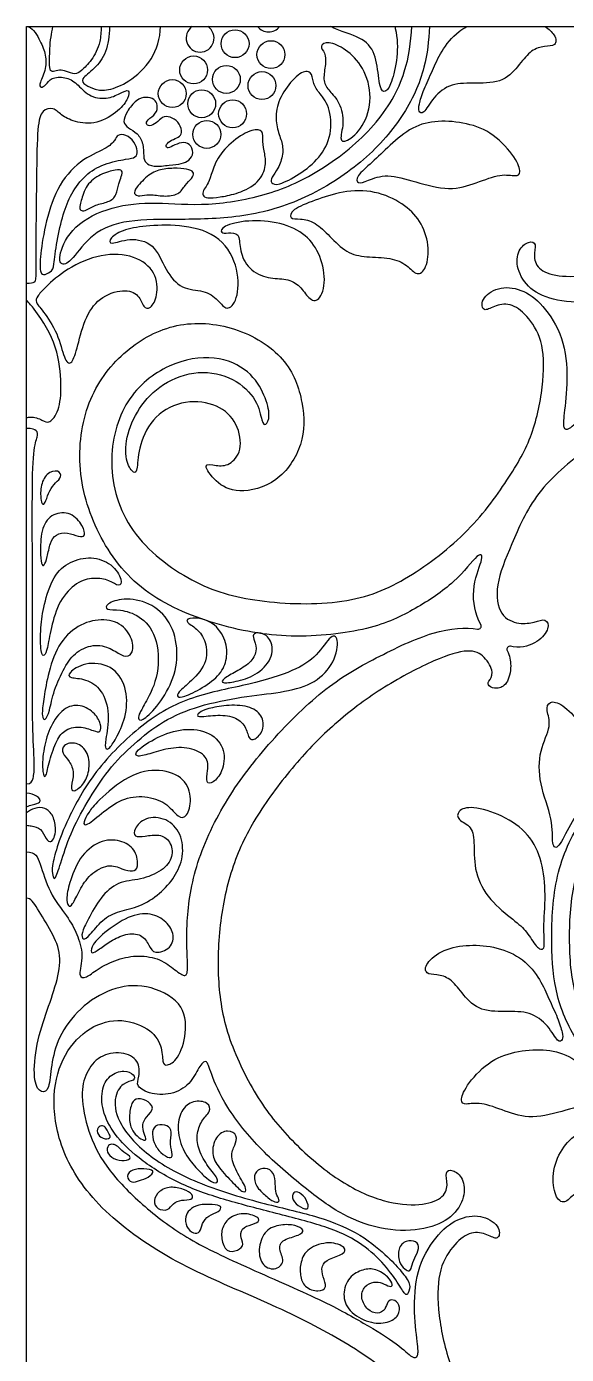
# Model space of a CAD drawing. Header units: millimetres. Extents: x 0 to 462, y -16 to 227.
# Drawn here: x 0 to 33, y 145.7 to 226.8 of the extents above; entities that cross this region are included whole.
import ezdxf

# ---------------------------------------------------------------- set-up
doc = ezdxf.new("R2010")
doc.units = ezdxf.units.MM
doc.header["$MEASUREMENT"] = 0
doc.layers.add('Layer 03', color=5, linetype='Continuous')

msp = doc.modelspace()

# ---------------------------------------------------------------- linework, layer by layer
at = {"layer": 'Layer 03'}
for p, q in [((0, 0), (0, 226.757)), ((0, 226.757), (226.757, 226.757))]:
    msp.add_line(p, q, dxfattribs=at)
for centre in [(12.732, 225.712), (14.922, 225.041), (10.203, 224.108), (12.201, 223.528), (14.375, 223.151), (8.897, 222.664), (10.696, 222.04), (12.581, 221.428), (11.008, 220.169)]:
    msp.add_circle(centre, 0.852, dxfattribs=at)
for centre, radius, start, end in [((10.595, 226.048), 0.852, 123.63971, 56.36029), ((14.78, 227.283), 0.852, 218.10612, 321.89388), ((27.578, 190.147), 0.187, 259.0032, 29.57259), ((29.516, 188.732), 0.187, 77.15658, 206.28276)]:
    msp.add_arc(centre, radius, start, end, dxfattribs=at)
for points in [[(0, 226.757), (0.33, 226.753), (0.817, 225.94), (1.159, 225.153), (1.227, 224.183), (0.752, 223.252), (0.847, 222.986), (1.189, 223.157), (1.455, 223.651), (2.368, 223.708), (3.071, 223.328), (3.755, 222.472), (4.919, 222.286), (5.736, 222.686), (6.326, 222.99), (6.231, 222.4), (5.717, 221.621), (4.281, 220.746), (2.893, 220.917), (2.076, 221.355), (1.658, 221.849), (0.935, 221.678), (0.65, 220.803), (0.613, 217.756), (0.552, 213.091), (0.575, 211.271), (0.503, 211.109), (0.251, 211.073), (0, 211.073)], [(19.199, 219.966), (19.195, 220.194), (19.455, 221.008), (19.048, 222.3), (18.393, 222.884), (18.074, 223.485), (18.287, 224.494), (18.251, 225.167), (17.848, 225.578), (18.398, 225.897), (19.461, 225.419), (20.614, 224.337), (21.163, 222.405), (20.596, 220.561), (19.479, 219.639), (19.203, 219.737), (19.199, 219.966)], [(15.349, 218.111), (15.476, 218.351), (15.707, 218.983), (15.598, 219.767), (15.252, 220.569), (15.179, 221.7), (15.726, 222.94), (16.747, 224.052), (17.421, 224.052), (17.476, 223.341), (17.786, 222.776), (18.533, 221.973), (18.679, 220.132), (17.932, 218.71), (16.655, 217.707), (15.324, 217.014), (14.887, 217.196), (14.942, 217.543), (15.221, 217.871), (15.349, 218.111)], [(7.155, 218.862), (7.141, 219.056), (7.16, 219.597), (6.785, 220.259), (6.176, 220.581), (5.853, 220.904), (6.094, 221.536), (6.71, 222.332), (7.296, 222.483), (7.837, 222.332), (8.018, 221.972), (7.954, 221.431), (7.338, 221.055), (7.292, 220.755), (7.593, 220.634), (8.029, 220.965), (8.374, 221.311), (8.915, 221.22), (9.376, 220.842), (9.52, 220.236), (9.306, 219.997), (8.843, 219.833), (8.479, 219.552), (8.552, 219.289), (8.894, 219.45), (9.479, 219.728), (9.976, 219.625), (10.256, 219.043), (9.911, 218.557), (9.502, 218.372), (8.768, 218.3), (7.689, 218.17), (7.243, 218.43), (7.168, 218.667), (7.155, 218.862)], [(21.101, 218.47), (21.445, 218.782), (22.141, 219.478), (23.558, 220.696), (25.099, 221.044), (26.888, 220.895), (28.522, 220.278), (29.946, 218.68), (30.221, 217.781), (29.921, 217.581), (28.997, 217.806), (27.473, 217.206), (25.875, 216.682), (23.677, 217.281), (21.995, 217.807), (20.771, 217.333), (20.205, 217.106), (20.08, 217.606), (20.758, 218.158), (21.101, 218.47)], [(0.853, 212.703), (0.898, 213.188), (1.096, 214.558), (1.777, 216.92), (3.249, 218.652), (4.943, 219.295), (5.436, 219.852), (5.521, 220.152), (6.079, 220.195), (6.593, 219.724), (6.808, 219.123), (6.679, 218.737), (6.207, 218.694), (4.685, 218.394), (3.571, 217.73), (2.692, 216.551), (2.238, 215.343), (1.826, 213.648), (1.652, 212.018), (1.587, 211.866), (1.087, 211.561), (0.826, 211.648), (0.808, 212.218), (0.853, 212.703)], [(11.023, 217.104), (11.106, 217.254), (11.266, 217.629), (11.572, 218.706), (12.6, 219.83), (13.853, 220.554), (14.48, 220.425), (14.4, 219.75), (14.544, 218.979), (14.673, 218.224), (14.11, 217.067), (12.713, 216.504), (11.797, 216.344), (10.977, 216.247), (10.736, 216.44), (10.768, 216.729), (10.94, 216.954), (11.023, 217.104)], [(3.341, 216.133), (3.409, 216.37), (3.608, 217.109), (4.505, 217.777), (5.508, 218.023), (5.877, 218.023), (5.807, 217.601), (5.613, 217.214), (5.525, 216.44), (5.033, 216.018), (4.171, 215.895), (3.626, 215.491), (3.344, 215.491), (3.204, 215.684), (3.274, 215.895), (3.341, 216.133)], [(6.759, 216.965), (6.918, 217.174), (7.471, 217.777), (8.255, 218.079), (9.236, 218.124), (10.006, 218.034), (10.247, 217.837), (10.127, 217.49), (9.659, 217.098), (9.342, 216.479), (8.361, 216.359), (7.486, 216.555), (6.882, 216.359), (6.52, 216.525), (6.601, 216.756), (6.759, 216.965)], [(17.626, 216.147), (18.146, 216.337), (19.273, 216.733), (21.306, 216.778), (23.02, 215.956), (24.07, 214.951), (24.641, 213.398), (24.436, 211.936), (23.842, 211.479), (23.271, 212.21), (22.266, 212.667), (20.712, 212.667), (19.547, 212.895), (18.497, 213.969), (17.629, 214.837), (16.689, 215.052), (16.019, 214.977), (16.153, 215.594), (17.106, 215.957), (17.626, 216.147)], [(15.472, 214.722), (16.079, 214.571), (17.129, 214.068), (17.986, 212.801), (18.328, 211.019), (17.78, 209.82), (17.153, 210.203), (16.653, 211.036), (15.747, 211.406), (14.636, 211.332), (13.378, 212.053), (12.989, 213.238), (13.026, 214.163), (12.268, 214.163), (11.842, 214.108), (11.879, 214.57), (13.489, 214.977), (14.865, 214.874), (15.472, 214.722)], [(7.533, 214.584), (8.139, 214.631), (9.601, 214.686), (11.959, 213.992), (13.014, 211.911), (12.903, 209.997), (12.209, 209.331), (11.737, 210.08), (10.849, 210.69), (9.462, 210.663), (8.463, 211.856), (7.825, 213.576), (6.243, 213.881), (5.05, 213.382), (5.022, 213.826), (5.966, 214.409), (6.928, 214.538), (7.533, 214.584)], [(1.218, 210.892), (1.511, 211.178), (2.4, 211.976), (4.57, 212.948), (6.649, 212.812), (7.966, 211.773), (8.034, 210.259), (7.56, 209.49), (7.13, 209.558), (6.904, 210.394), (5.955, 210.779), (4.396, 210.236), (3.514, 208.903), (3.062, 206.959), (2.724, 206.033), (2.292, 206.372), (1.953, 208.021), (0.936, 209.49), (0.507, 209.942), (0.641, 210.259), (0.925, 210.605), (1.218, 210.892)], [(0, 180.514), (0.286, 180.514), (0.424, 180.822), (0.501, 181.567), (0.352, 184.009), (0.355, 187.371), (0.367, 192.297), (0.337, 198.008), (0.393, 201.051), (0.704, 201.736), (0.662, 202.109), (0.351, 202.213), (0, 202.213)], [(0.893, 197.835), (0.86, 198.023), (0.821, 198.641), (1.196, 199.529), (1.985, 199.706), (2.182, 199.253), (1.768, 198.917), (1.393, 198.444), (1.176, 197.733), (1.018, 197.516), (0.926, 197.648), (0.893, 197.835)], [(38.648, 161.401), (37.546, 162.103), (35.24, 163.959), (33.356, 167.255), (33.059, 170.833), (33.254, 174.443), (34.568, 177.975), (37.577, 180.526), (41.393, 182.387), (46.239, 183.412), (51.562, 185.651), (54.493, 188.971), (55.34, 192.833), (53.934, 196.261), (50.979, 198.442), (48.46, 198.68), (46.52, 197.556), (46.009, 195.446), (46.962, 193.777), (47.507, 194.016), (47.949, 195.684), (49.447, 196.978), (51.967, 196.399), (53.771, 194.833), (54.257, 192.143), (53.482, 189.538), (51.656, 187.232), (49.083, 185.548), (45.872, 184.217), (40.997, 183.219), (36.074, 180.757), (33.658, 178.323), (32.143, 174.727), (32.021, 170.602), (32.227, 167.608), (33.595, 164.521), (36.132, 161.703), (39.655, 159.448), (43.391, 158.358), (47.338, 158.274), (50.625, 158.309), (52.732, 157.501), (53.943, 155.712), (54.578, 155.423), (54.78, 156.029), (53.943, 157.934), (51.491, 159.145), (48.836, 159.376), (45.686, 159.064), (41.854, 159.751), (39.75, 160.7), (38.648, 161.401)], [(0.852, 194.796), (0.852, 195.186), (0.891, 196.213), (1.592, 197.071), (2.723, 197.129), (3.483, 196.252), (3.62, 195.609), (3.21, 195.57), (2.509, 195.901), (1.748, 195.765), (1.436, 195.258), (1.259, 194.328), (1.083, 193.782), (0.89, 193.871), (0.852, 194.405), (0.852, 194.796)], [(1.516, 190.061), (1.634, 190.572), (1.982, 191.751), (3.062, 192.869), (4.105, 193.13), (5.092, 192.962), (5.67, 192.496), (5.912, 192.906), (5.241, 193.986), (3.956, 194.433), (2.634, 194.117), (1.609, 193.26), (1.032, 191.379), (0.846, 190.112), (0.846, 188.38), (1.087, 188.3), (1.273, 188.689), (1.398, 189.551), (1.516, 190.061)], [(7.322, 185.586), (7.53, 185.971), (8.148, 187.149), (8.003, 189.67), (6.9, 190.827), (5.681, 191.192), (4.815, 191.105), (4.844, 191.509), (5.854, 191.884), (7.528, 191.653), (8.856, 190.47), (9.318, 188.565), (8.972, 186.747), (7.933, 185.13), (6.992, 184.282), (6.776, 184.497), (6.902, 184.839), (7.115, 185.201), (7.322, 185.586)], [(1.272, 186.918), (1.396, 187.481), (1.757, 188.824), (2.932, 190.148), (4.387, 190.633), (5.767, 190.41), (6.532, 189.328), (6.513, 188.376), (5.916, 188.227), (5.282, 188.749), (4.238, 189.104), (3.006, 188.638), (2.316, 187.668), (1.645, 186.194), (1.402, 184.907), (1.123, 184.31), (0.917, 184.59), (1.011, 185.448), (1.147, 186.356), (1.272, 186.918)], [(9.954, 186.714), (10.267, 187.004), (11.079, 187.833), (10.977, 189.255), (10.419, 190.016), (9.632, 190.422), (9.962, 190.727), (11.46, 190.473), (12.221, 189.229), (12.272, 188.163), (11.891, 187.199), (10.749, 186.336), (9.505, 185.777), (9.203, 185.786), (9.203, 186.09), (9.642, 186.423), (9.954, 186.714)], [(12.799, 187.378), (13.087, 187.539), (13.696, 187.877), (14.103, 188.639), (13.925, 189.274), (13.747, 189.655), (14.255, 189.832), (15.017, 189.35), (15.067, 188.131), (14.001, 187.09), (12.724, 186.737), (11.868, 186.633), (11.97, 186.913), (12.511, 187.217), (12.799, 187.378)], [(2.596, 178.465), (2.967, 179.246), (4.05, 181.267), (7.047, 184.264), (10.007, 185.925), (13.766, 186.566), (16.423, 187.427), (17.777, 188.298), (18.632, 189.775), (19.137, 189.347), (18.749, 187.715), (17.466, 186.549), (15.562, 186.083), (13.191, 185.849), (10.47, 185.305), (8.293, 184.372), (6.544, 182.973), (4.971, 181.411), (3.66, 179.352), (2.65, 177.48), (2.051, 175.534), (1.714, 174.561), (1.602, 174.898), (1.527, 175.422), (1.826, 176.582), (2.226, 177.684), (2.596, 178.465)], [(4.847, 183.256), (4.899, 183.62), (5.109, 184.794), (4.637, 186.304), (3.599, 186.964), (2.593, 186.964), (2.498, 187.248), (3.505, 187.971), (5.235, 187.814), (6.147, 186.461), (6.147, 184.731), (5.509, 183.34), (5.051, 182.626), (4.794, 182.607), (4.794, 182.891), (4.847, 183.256)], [(1.045, 182.518), (1.115, 182.987), (1.372, 183.897), (2.107, 185.07), (3.139, 185.455), (4.154, 184.912), (4.574, 184.142), (4.522, 183.635), (4.154, 183.722), (3.227, 184.09), (2.247, 183.81), (1.792, 183.11), (1.319, 181.71), (1.179, 180.8), (0.952, 181.08), (0.975, 182.048), (1.045, 182.518)], [(12.212, 185.294), (12.635, 185.327), (13.583, 185.31), (14.446, 184.727), (14.522, 183.762), (13.913, 183.152), (13.557, 183.229), (13.405, 184.041), (12.745, 184.65), (11.526, 184.752), (10.333, 184.523), (10.485, 184.879), (11.044, 185.107), (11.788, 185.26), (12.212, 185.294)], [(34.503, 182.597), (34.363, 183.144), (33.871, 184.251), (32.672, 185.451), (31.903, 185.605), (31.688, 185.02), (32.118, 184.128), (31.288, 182.591), (31.257, 180.561), (32.193, 178.26), (32.043, 176.69), (32.467, 176.466), (33.162, 178.061), (34.134, 179.382), (34.708, 180.969), (34.642, 182.05), (34.503, 182.597)], [(8.657, 182.654), (9.074, 182.731), (9.976, 182.782), (11.1, 182.194), (11.075, 181.326), (10.921, 180.509), (11.381, 180.534), (11.969, 181.198), (12.199, 182.578), (11.279, 183.727), (9.568, 183.957), (7.958, 183.395), (6.605, 182.501), (6.63, 182.118), (7.473, 182.322), (8.239, 182.578), (8.657, 182.654)], [(2.738, 180.376), (2.76, 180.581), (2.948, 181.189), (2.633, 181.92), (2.135, 182.368), (2.185, 182.916), (3.031, 183.116), (3.828, 182.451), (3.862, 181.272), (3.496, 180.442), (2.816, 179.961), (2.716, 180.171), (2.738, 180.376)], [(4.482, 179.561), (4.891, 179.955), (6.263, 181.155), (8.157, 181.482), (9.724, 180.874), (10.121, 179.565), (9.817, 178.443), (9.256, 178.396), (8.671, 179.284), (7.432, 179.799), (5.959, 179.705), (4.697, 178.84), (3.598, 177.858), (3.411, 178.115), (3.808, 178.793), (4.073, 179.167), (4.482, 179.561)], [(3.786, 172.277), (3.982, 172.648), (4.5, 173.612), (5.571, 174.576), (6.964, 174.63), (8.33, 175.192), (9, 176.049), (8.812, 177.04), (8.116, 177.469), (7.205, 177.308), (6.536, 177.255), (6.536, 177.737), (7.205, 178.513), (8.571, 178.46), (9.482, 177.496), (9.616, 176.049), (9.08, 174.817), (8.17, 173.799), (6.911, 172.969), (5.652, 172.782), (4.607, 172.246), (3.83, 171.201), (3.429, 170.934), (3.322, 171.389), (3.589, 171.907), (3.786, 172.277)], [(29.686, 172.247), (29.296, 172.557), (28.232, 173.372), (27.308, 175.119), (27.358, 176.841), (27.233, 177.964), (26.285, 178.288), (26.285, 178.878), (27.133, 179.202), (29.08, 178.628), (30.738, 177.48), (31.529, 175.783), (31.729, 173.762), (31.529, 171.541), (31.71, 170.246), (31.114, 170.494), (30.568, 171.512), (30.075, 171.937), (29.686, 172.247)], [(2.701, 174.658), (2.847, 175.108), (3.286, 176.21), (4.635, 177.171), (5.9, 177.053), (6.726, 176.446), (6.844, 175.366), (6.524, 175.13), (5.849, 175.299), (5.023, 175.67), (3.842, 175.012), (3.218, 174.001), (2.78, 173.056), (2.544, 172.972), (2.409, 173.511), (2.555, 174.209), (2.701, 174.658)], [(4.643, 171.312), (5, 171.624), (6.055, 172.404), (7.468, 172.696), (8.49, 172.209), (9.05, 171.381), (8.88, 170.456), (7.76, 170.068), (7.492, 170.651), (7.054, 171.357), (6.055, 171.405), (5.106, 170.894), (4.424, 170.407), (3.937, 170.068), (3.913, 170.529), (4.286, 171), (4.643, 171.312)], [(32.408, 166.243), (32.263, 166.6), (31.884, 167.391), (31.414, 168.529), (30.375, 169.864), (28.738, 170.582), (27.023, 170.72), (25.429, 170.439), (24.298, 169.529), (24.348, 168.866), (25.036, 168.89), (25.871, 168.669), (26.559, 167.784), (27.493, 166.654), (29.263, 166.58), (30.762, 166.654), (31.893, 165.744), (32.482, 164.639), (32.753, 164.884), (32.753, 165.253), (32.553, 165.887), (32.408, 166.243)], [(35.588, 161.781), (35.244, 162.093), (34.548, 162.789), (33.132, 164.007), (31.591, 164.354), (29.801, 164.205), (28.167, 163.589), (26.743, 161.991), (26.469, 161.091), (26.768, 160.892), (27.692, 161.116), (29.216, 160.517), (30.814, 159.992), (33.012, 160.592), (34.694, 161.118), (35.918, 160.644), (36.484, 160.417), (36.609, 160.917), (35.931, 161.469), (35.588, 161.781)], [(22.047, 151.63), (21.644, 152.011), (20.476, 153.022), (17.948, 154.098), (14.643, 154.811), (10.499, 156.022), (7.411, 157.695), (5.546, 159.73), (5.274, 161.358), (5.885, 162.308), (6.631, 162.376), (6.597, 162.749), (5.987, 163.088), (5.037, 162.749), (4.528, 161.833), (4.63, 160.375), (5.444, 158.95), (6.936, 157.492), (9.48, 155.965), (12.126, 155.083), (15.226, 154.281), (18.436, 153.47), (20.361, 152.558), (21.78, 151.308), (22.727, 149.99), (23.132, 149.247), (23.301, 149.348), (23.504, 149.956), (22.895, 150.734), (22.451, 151.248), (22.047, 151.63)], [(6.535, 159.262), (6.407, 159.446), (6.215, 159.885), (6.359, 160.935), (6.627, 161.327), (7.285, 161.265), (7.883, 160.709), (7.285, 160.173), (7.038, 159.7), (7.175, 159.146), (7.383, 158.711), (6.984, 158.779), (6.663, 159.077), (6.535, 159.262)], [(10.344, 157.091), (10.108, 157.358), (9.569, 158.008), (9.14, 159.413), (9.402, 160.603), (10.164, 161.221), (11.163, 161.079), (11.258, 160.484), (10.663, 159.984), (10.354, 159.056), (10.473, 158.174), (11.086, 157.083), (11.759, 156.379), (11.61, 156.033), (10.981, 156.406), (10.579, 156.824), (10.344, 157.091)], [(39.063, 159.458), (38.543, 159.647), (37.416, 160.043), (35.383, 160.089), (33.67, 159.267), (32.619, 158.262), (32.048, 156.708), (32.253, 155.246), (32.847, 154.789), (33.418, 155.52), (34.423, 155.977), (35.977, 155.977), (37.142, 156.206), (38.193, 157.279), (39.061, 158.147), (40, 158.362), (40.67, 158.288), (40.536, 158.905), (39.583, 159.268), (39.063, 159.458)], [(4.848, 159.495), (4.901, 159.417), (4.992, 159.187), (5.212, 158.93), (4.819, 158.763), (4.293, 159.065), (4.31, 159.583), (4.673, 159.652), (4.795, 159.572), (4.848, 159.495)], [(8.207, 157.993), (8.034, 158.159), (7.748, 158.602), (7.63, 159.307), (7.924, 159.756), (8.647, 159.678), (8.902, 159.307), (8.726, 158.505), (8.96, 157.8), (8.784, 157.605), (8.38, 157.826), (8.207, 157.993)], [(12.601, 156.157), (12.337, 156.429), (11.684, 157.113), (11.264, 157.883), (11.497, 159.003), (12.313, 159.446), (12.92, 159.05), (12.733, 158.443), (12.407, 157.813), (12.873, 156.693), (13.527, 155.69), (13.27, 155.48), (12.866, 155.884), (12.601, 156.157)], [(5.571, 158.361), (5.67, 158.278), (5.873, 158.025), (6.524, 157.686), (5.992, 157.455), (5.299, 157.597), (4.838, 158.005), (4.98, 158.503), (5.282, 158.52), (5.473, 158.444), (5.571, 158.361)], [(6.499, 156.927), (6.689, 157.003), (7.161, 157.02), (7.914, 156.934), (7.439, 156.438), (6.883, 156.312), (6.428, 156.084), (6.023, 156.565), (6.31, 156.851), (6.499, 156.927)], [(14.74, 155.26), (14.562, 155.402), (14.105, 155.773), (13.827, 156.437), (14.062, 156.993), (14.769, 157.1), (15.197, 156.629), (15.175, 155.88), (15.261, 155.388), (15.518, 155.003), (15.175, 154.917), (14.918, 155.117), (14.74, 155.26)], [(8.125, 155.615), (8.305, 155.766), (8.79, 155.95), (9.618, 155.774), (10.195, 155.423), (10.145, 155.097), (9.443, 155.122), (8.941, 154.921), (8.665, 154.419), (7.962, 154.519), (7.711, 155.046), (7.945, 155.465), (8.125, 155.615)], [(16.731, 154.675), (16.54, 154.783), (16.167, 155.099), (16.275, 155.616), (16.662, 155.616), (17.115, 155.142), (17.308, 154.453), (16.921, 154.568), (16.731, 154.675)], [(9.963, 154.485), (10.091, 154.605), (10.454, 154.853), (11.396, 154.828), (11.966, 154.754), (11.793, 154.382), (11.074, 154.159), (10.702, 153.688), (10.628, 153.093), (10.206, 153.019), (9.711, 153.44), (9.686, 154.134), (9.835, 154.365), (9.963, 154.485)], [(12.017, 153.493), (12.123, 153.73), (12.497, 154.169), (13.474, 154.34), (14.377, 153.949), (13.987, 153.632), (13.205, 153.485), (12.986, 152.924), (13.328, 152.387), (12.937, 151.996), (12.18, 151.874), (11.863, 152.753), (11.911, 153.257), (12.017, 153.493)], [(14.227, 152.22), (14.272, 152.582), (14.548, 153.314), (15.549, 153.632), (16.428, 153.583), (17.014, 153.266), (16.721, 152.948), (15.623, 152.704), (15.33, 152.142), (15.842, 151.337), (15.159, 150.726), (14.28, 151.141), (14.182, 151.858), (14.227, 152.22)], [(16.771, 151.31), (16.84, 151.586), (17.1, 152.171), (18.538, 152.634), (19.561, 152.195), (19.415, 151.805), (18.416, 151.513), (17.977, 151.099), (18.075, 150.392), (18.391, 149.759), (17.855, 149.442), (16.93, 149.759), (16.686, 150.514), (16.702, 151.034), (16.771, 151.31)], [(23.093, 150.904), (22.981, 151.001), (22.727, 151.267), (22.654, 152.173), (23.162, 152.663), (23.833, 152.609), (24.032, 152.155), (23.67, 151.575), (23.507, 150.977), (23.398, 150.687), (23.204, 150.807), (23.093, 150.904)], [(20.664, 149.791), (20.519, 149.619), (20.367, 149.105), (20.819, 148.348), (21.444, 148.099), (21.943, 148.411), (22.006, 148.911), (22.381, 149.077), (22.818, 148.744), (22.776, 148.036), (22.11, 147.578), (20.923, 147.536), (19.612, 148.307), (19.258, 149.327), (19.653, 150.451), (20.569, 150.888), (21.319, 150.93), (22.131, 150.41), (22.401, 149.868), (22.214, 149.764), (21.714, 150.056), (21.235, 150.139), (20.809, 149.963), (20.664, 149.791)]]:
    msp.add_open_spline(points, degree=3, dxfattribs=at)
for points, knots in [([(4.548, 226.757), (4.554, 226.427), (4.49, 225.614), (3.971, 224.657), (3.318, 224.033), (2.97, 223.787), (2.417, 224.047), (1.996, 224.134), (1.619, 223.975), (1.401, 224.062), (1.401, 224.686), (1.427, 225.839), (1.568, 226.542), (1.612, 226.757)], [1.686793, 1.686793, 1.686793, 1.686793, 2.102148, 2.802863, 3.503579, 4.204295, 4.905011, 5.605727, 6.306443, 7.007159, 7.707875, 8.40859, 8.711458, 8.711458, 8.711458, 8.711458]), ([(24.596, 226.757), (24.562, 225.875), (24.367, 224.082), (23.094, 221.211), (20.557, 218.392), (17.034, 216.138), (13.298, 215.048), (9.352, 214.963), (6.064, 214.998), (3.958, 214.19), (2.746, 212.401), (2.111, 212.113), (1.909, 212.719), (2.746, 214.623), (5.198, 215.835), (7.853, 216.065), (11.003, 215.754), (14.835, 216.44), (16.939, 217.389), (18.041, 218.091), (19.144, 218.792), (21.45, 220.648), (23.198, 223.708), (23.477, 225.82), (23.524, 226.757)], [57.475223, 57.475223, 57.475223, 57.475223, 58.885807, 60.670225, 62.454644, 64.239062, 66.023481, 67.807899, 69.592317, 71.376736, 73.161154, 74.945573, 76.729991, 78.514409, 80.298828, 82.083246, 83.867665, 85.652083, 87.436501, 87.436501, 87.436501, 89.22092, 91.005338, 92.40658, 92.40658, 92.40658, 92.40658]), ([(27.74, 190.239), (27.39, 190.856), (27.104, 192.533), (27.936, 194.298), (27.707, 194.803), (26.243, 192.808), (23.742, 191.157), (21.178, 189.895), (16.075, 189.294), (11.495, 190.151), (6.939, 192.059), (4.168, 195.697), (2.955, 199.97), (3.649, 204.223), (5.989, 207.135), (9.079, 208.819), (12.79, 208.562), (15.987, 206.592), (16.972, 203.736), (17, 201.232), (15.378, 198.785), (12.817, 198.188), (11.509, 198.928), (10.673, 200.151), (11.612, 199.923), (12.377, 199.923), (13.202, 200.805), (12.946, 202.57), (11.722, 203.708), (9.702, 204.021), (7.739, 203.053), (6.828, 201.175), (6.771, 199.639), (6.601, 199.411), (6.06, 200.037), (6.003, 201.631), (6.8, 203.48), (8.222, 205.017), (10.499, 205.842), (12.718, 205.358), (14.141, 203.935), (14.368, 202.541), (14.596, 202.342), (14.909, 202.911), (14.596, 204.22), (13.686, 205.756), (11.58, 206.752), (8.678, 206.297), (5.912, 204.152), (4.812, 200.172), (6.039, 195.77), (10.143, 192.63), (13.921, 191.551), (19.587, 191.373), (23.304, 192.929), (27.141, 195.918), (29.645, 199.4), (31.027, 201.92), (31.646, 205.269), (31.546, 207.67), (30.546, 209.191), (29.527, 209.91), (28.506, 209.712), (27.885, 209.271), (27.685, 210.092), (28.751, 210.904), (30.212, 210.784), (31.533, 209.843), (32.847, 207.807), (33.088, 205.184), (32.794, 202.886), (32.745, 202.225), (33.088, 202.054), (33.895, 202.934), (36.07, 204.263), (38.584, 205.672), (43.929, 207.959), (47.185, 209.562), (49.838, 211.619), (51.986, 213.884), (52.972, 215.96), (53.411, 218.274), (53.091, 219.581), (52.277, 220.642), (50.846, 220.889), (49.785, 220.346), (49.785, 219.236), (50.056, 218.767), (49.119, 218.2), (47.639, 218.225), (46.593, 218.955), (46.092, 220.085), (45.667, 220.388), (45.502, 219.701), (44.611, 217.533), (42.41, 214.795), (39.676, 212.49), (37.425, 210.79), (34.749, 209.861), (32.297, 209.935), (30.655, 210.678), (29.875, 211.979), (29.992, 213.168), (30.698, 213.688), (31.182, 213.558), (30.903, 212.704), (31.256, 211.849), (32.575, 211.422), (34.826, 211.571), (37.645, 212.872), (40.434, 215.258), (42.578, 217.804), (44.488, 221.689), (44.968, 224.402), (45.003, 226.194), (44.989, 226.757)], [27.157249, 27.157249, 27.157249, 27.157249, 28.240608, 29.46668, 30.692752, 31.918824, 33.144896, 34.370968, 35.59704, 36.823112, 38.049184, 39.275256, 40.501328, 41.7274, 42.953472, 44.179544, 45.405616, 46.631688, 47.857759, 49.083831, 50.309903, 51.535975, 52.762047, 53.988119, 55.214191, 56.440263, 57.666335, 58.892407, 60.118479, 61.344551, 62.570623, 63.796695, 65.022767, 66.248839, 67.474911, 68.700983, 69.927055, 71.153127, 72.379199, 73.605271, 74.831343, 76.057415, 77.283487, 78.509559, 79.73563, 80.961702, 82.187774, 83.413846, 84.639918, 85.86599, 87.092062, 88.318134, 89.544206, 90.770278, 91.99635, 93.222422, 94.448494, 95.674566, 96.900638, 98.12671, 99.352782, 100.578854, 101.804926, 103.030998, 104.25707, 105.483142, 106.709214, 107.935286, 109.161358, 110.38743, 111.613501, 112.839573, 114.065645, 115.291717, 116.517789, 117.743861, 118.969933, 120.196005, 121.422077, 122.648149, 123.874221, 125.100293, 126.326365, 127.552437, 128.778509, 130.004581, 131.230653, 132.456725, 133.682797, 134.908869, 136.134941, 137.361013, 138.587085, 139.813157, 141.039229, 142.265301, 143.491372, 144.717444, 145.943516, 147.169588, 148.39566, 149.621732, 150.847804, 152.073876, 153.299948, 154.52602, 155.752092, 156.978164, 158.204236, 159.430308, 160.65638, 161.882452, 163.108524, 164.334596, 164.887867, 164.887867, 164.887867, 164.887867]), ([(5.055, 226.757), (5.055, 226.753), (5.071, 226.196), (4.889, 225.125), (4.172, 224.166), (3.236, 223.521), (3.563, 223.195), (4.172, 222.898), (4.915, 222.807), (6.219, 223.315), (7.701, 224.602), (8.156, 226.028), (8.184, 226.757)], [3.075388, 3.075388, 3.075388, 3.075388, 3.080855, 3.851068, 4.621282, 5.391496, 6.16171, 6.931923, 7.702137, 8.472351, 9.242564, 9.95094, 9.95094, 9.95094, 9.95094]), ([(22.489, 226.757), (22.499, 226.719), (22.654, 226.059), (22.689, 224.888), (22.272, 223.198), (21.899, 222.693), (21.665, 222.823), (21.588, 223.14), (21.511, 223.458), (21.437, 224.597), (20.948, 225.884), (19.606, 226.338), (18.824, 226.633), (18.573, 226.757)], [10.662151, 10.662151, 10.662151, 10.662151, 10.712925, 11.536996, 12.361067, 13.185139, 14.00921, 14.00921, 14.00921, 14.833281, 15.657352, 16.481423, 16.939749, 16.939749, 16.939749, 16.939749]), ([(31.664, 226.757), (31.897, 226.598), (32.385, 226.134), (32.342, 225.555), (31.654, 225.58), (30.818, 225.358), (30.13, 224.474), (29.196, 223.343), (27.426, 223.269), (25.927, 223.343), (24.797, 222.434), (24.207, 221.328), (23.937, 221.574), (23.937, 221.942), (24.136, 222.576), (24.281, 222.932), (24.426, 223.289), (24.805, 224.08), (25.275, 225.218), (26.083, 226.256), (26.72, 226.666), (26.887, 226.757)], [4.619235, 4.619235, 4.619235, 4.619235, 5.065578, 5.789232, 6.512886, 7.236539, 7.960193, 8.683847, 9.407501, 10.131155, 10.854809, 11.578463, 12.302117, 13.025771, 13.749425, 13.749425, 13.749425, 14.473079, 15.196733, 15.920387, 16.16039, 16.16039, 16.16039, 16.16039]), ([(54.681, 226.757), (54.679, 226.74), (54.623, 226.212), (54.822, 225.065), (55.515, 223.172), (56.184, 221.042), (56.282, 218.874), (55.765, 218.283), (55.297, 218.505), (55.198, 219.983), (54.804, 221.707), (53.488, 223.555), (51.519, 224.787), (49.408, 225.034), (47.058, 223.9), (46.868, 221.954), (47.442, 220.303), (48.156, 219.958), (48.408, 220.106), (48.383, 221.215), (49.147, 222.32), (51.126, 222.973), (53.097, 222.283), (54.6, 220.507), (55.219, 217.917), (54.596, 214.504), (52.213, 211.076), (47.658, 207.864), (42.188, 205.665), (37.597, 203.404), (34.231, 201.079), (30.991, 198.351), (29.56, 195.013), (28.558, 192.585), (28.869, 190.685), (30.118, 190.23), (31.044, 190.371), (31.727, 190.656), (31.983, 190.029), (31.271, 189.147), (30.279, 188.772), (29.608, 188.903), (29.557, 188.914)], [-232.995226, -232.995226, -232.995226, -232.995226, -232.953673, -231.727601, -230.501529, -229.275457, -228.049385, -226.823313, -225.597241, -224.371169, -223.145097, -221.919025, -220.692953, -219.466881, -218.240809, -217.014737, -215.788665, -214.562593, -213.336521, -212.110449, -210.884377, -209.658305, -208.432233, -207.206162, -205.98009, -204.754018, -203.527946, -202.301874, -201.075802, -199.84973, -198.623658, -197.397586, -196.171514, -194.945442, -193.71937, -192.493298, -191.267226, -190.041154, -188.815082, -187.58901, -186.362938, -186.264738, -186.264738, -186.264738, -186.264738]), ([(0, 202.874), (0.073, 202.893), (0.408, 202.954), (1.017, 202.71), (1.364, 202.47), (2.005, 203.244), (2.11, 204.269), (2.099, 204.924), (2.088, 205.58), (1.941, 207.176), (0.911, 208.986), (0.164, 209.869), (0, 210.047)], [16.725171, 16.725171, 16.725171, 16.725171, 17.006695, 18.007089, 19.007482, 20.007876, 21.00827, 21.00827, 21.00827, 22.008664, 23.009058, 23.275855, 23.275855, 23.275855, 23.275855]), ([(0, 176.355), (0.532, 176.355), (0.828, 175.784), (1.336, 173.858), (2.542, 172.377), (3.085, 171.369), (3.513, 170.068), (3.106, 168.668), (3.642, 168.625), (4.242, 169.183), (5.572, 169.847), (6.837, 170.068), (8.187, 169.847), (9.088, 169.118), (9.774, 168.647), (9.867, 169.185), (9.703, 171.762), (10.157, 175.4), (12.019, 179.436), (14.636, 182.896), (18.144, 186.428), (21.261, 188.202), (24.911, 189.948), (26.822, 190.104), (27.543, 189.964)], [0, 0, 0, 0, 1.226072, 2.452144, 3.678216, 4.904288, 6.13036, 7.356432, 8.582504, 9.808576, 11.034648, 12.26072, 13.486792, 14.712864, 15.938936, 17.165007, 18.391079, 19.617151, 20.843223, 22.069295, 23.295367, 24.521439, 25.747511, 26.929363, 26.929363, 26.929363, 26.929363]), ([(29.349, 188.65), (29.501, 188.341), (29.644, 187.605), (29.363, 186.547), (28.708, 186.264), (28.164, 186.481), (28.164, 186.742), (28.599, 187.243), (27.994, 188.334), (27.089, 188.798), (25.086, 188.207), (21.794, 186.477), (18.917, 184.358), (16.528, 181.94), (14.085, 178.756), (12.577, 175.797), (11.738, 172.168), (11.613, 168.32), (12.202, 165), (14.112, 161.115), (16.255, 158.568), (19.044, 156.183), (21.863, 154.882), (24.114, 154.732), (25.433, 155.16), (25.786, 156.014), (25.508, 156.869), (25.991, 156.999), (26.697, 156.479), (26.814, 155.29), (26.035, 153.989), (24.392, 153.246), (21.94, 153.172), (19.265, 154.101), (17.014, 155.801), (14.279, 158.106), (12.078, 160.844), (11.187, 163.012), (11.022, 163.699), (10.598, 163.396), (10.096, 162.266), (9.051, 161.535), (7.57, 161.511), (6.633, 162.078), (6.904, 162.547), (6.904, 163.657), (5.844, 164.2), (4.413, 163.953), (3.599, 162.892), (3.278, 161.585), (3.717, 159.271), (4.703, 157.195), (6.852, 154.93), (9.505, 152.872), (12.76, 151.27), (18.106, 148.983), (20.619, 147.574), (22.795, 146.245), (23.602, 145.365), (23.944, 145.536), (23.895, 146.196), (23.602, 148.495), (23.842, 151.118), (25.157, 153.154), (26.477, 154.095), (27.938, 154.215), (29.005, 153.402), (28.805, 152.582), (28.183, 153.023), (27.162, 153.221), (26.144, 152.501), (25.143, 150.981), (25.043, 148.579), (25.662, 145.231), (27.044, 142.711), (29.549, 139.229), (33.386, 136.24), (37.102, 134.683), (42.768, 134.862), (46.546, 135.941), (50.65, 139.08), (51.878, 143.483), (50.777, 147.462), (48.012, 149.608), (45.109, 150.063), (43.004, 149.067), (42.093, 147.531), (41.78, 146.222), (42.093, 145.653), (42.321, 145.852), (42.548, 147.246), (43.971, 148.669), (46.191, 149.153), (48.467, 148.327), (49.89, 146.791), (50.686, 144.941), (50.629, 143.348), (50.089, 142.722), (49.918, 142.95), (49.861, 144.486), (48.951, 146.364), (46.987, 147.331), (44.967, 147.018), (43.744, 145.88), (43.487, 144.116), (44.313, 143.234), (45.077, 143.234), (46.016, 143.462), (45.181, 142.238), (43.872, 141.498), (41.311, 142.096), (39.689, 144.543), (39.718, 147.047), (40.703, 149.903), (43.9, 151.873), (47.61, 152.129), (50.7, 150.445), (53.041, 147.534), (53.734, 143.28), (52.522, 139.007), (49.75, 135.37), (45.195, 133.461), (40.614, 132.605), (35.511, 133.206), (32.947, 134.468), (30.446, 136.118), (28.982, 138.113), (28.753, 137.609), (29.585, 135.843), (29.299, 134.167), (28.949, 133.55)], [-186.03937, -186.03937, -186.03937, -186.03937, -185.136579, -183.910507, -182.684435, -181.458363, -180.232291, -179.00622, -177.780148, -176.554076, -175.328004, -174.101932, -172.87586, -171.649788, -170.423716, -169.197644, -167.971572, -166.7455, -165.519428, -164.293356, -163.067284, -161.841212, -160.61514, -159.389068, -158.162996, -156.936924, -155.710852, -154.48478, -153.258708, -152.032636, -150.806564, -149.580492, -148.35442, -147.128348, -145.902277, -144.676205, -143.450133, -142.224061, -140.997989, -139.771917, -138.545845, -137.319773, -136.093701, -134.867629, -133.641557, -132.415485, -131.189413, -129.963341, -128.737269, -127.511197, -126.285125, -125.059053, -123.832981, -122.606909, -121.380837, -120.154765, -118.928693, -117.702621, -116.476549, -115.250477, -114.024405, -112.798334, -111.572262, -110.34619, -109.120118, -107.894046, -106.667974, -105.441902, -104.21583, -102.989758, -101.763686, -100.537614, -99.311542, -98.08547, -96.859398, -95.633326, -94.407254, -93.181182, -91.95511, -90.729038, -89.502966, -88.276894, -87.050822, -85.82475, -84.598678, -83.372606, -82.146534, -80.920462, -79.694391, -78.468319, -77.242247, -76.016175, -74.790103, -73.564031, -72.337959, -71.111887, -69.885815, -68.659743, -67.433671, -66.207599, -64.981527, -63.755455, -62.529383, -61.303311, -60.077239, -58.851167, -57.625095, -56.399023, -55.172951, -53.946879, -52.720807, -51.494735, -50.268663, -49.042591, -47.816519, -46.590447, -45.364376, -44.138304, -42.912232, -41.68616, -40.460088, -39.234016, -38.007944, -36.781872, -35.5558, -34.329728, -33.103656, -31.877584, -30.651512, -29.568153, -29.568153, -29.568153, -29.568153]), ([(0, 179.112), (0.12, 179.169), (0.485, 179.295), (0.893, 179.329), (0.802, 179.749), (0.244, 179.916), (0, 179.94)], [1.362069, 1.362069, 1.362069, 1.362069, 1.621643, 2.16219, 2.702738, 3.058941, 3.058941, 3.058941, 3.058941]), ([(0, 177.988), (0.088, 177.967), (0.41, 177.927), (0.899, 177.821), (1.185, 177.091), (1.498, 176.909), (1.628, 177.109), (1.68, 177.237), (1.732, 177.365), (1.811, 177.677), (1.667, 178.602), (1.133, 179.084), (0.551, 179.072), (0.142, 178.868), (0, 178.745)], [2.525017, 2.525017, 2.525017, 2.525017, 2.698695, 3.084223, 3.469751, 3.855279, 4.240806, 4.240806, 4.240806, 4.626334, 5.011862, 5.39739, 5.782918, 6.089176, 6.089176, 6.089176, 6.089176]), ([(27.132, 132.225), (27.081, 132.213), (26.41, 132.082), (25.418, 132.458), (24.706, 133.34), (24.962, 133.966), (25.646, 133.682), (26.572, 133.541), (27.821, 133.996), (28.132, 135.895), (27.129, 138.323), (25.699, 141.662), (22.458, 144.39), (19.093, 146.714), (14.501, 148.976), (9.031, 151.175), (4.476, 154.386), (2.093, 157.815), (1.47, 161.228), (2.089, 163.818), (3.592, 165.594), (5.564, 166.284), (7.542, 165.63), (8.306, 164.525), (8.281, 163.417), (8.533, 163.269), (9.248, 163.614), (9.821, 165.265), (9.631, 167.211), (7.282, 168.345), (5.171, 168.098), (3.202, 166.866), (1.885, 165.018), (1.491, 163.294), (1.392, 161.816), (0.924, 161.594), (0.407, 162.185), (0.505, 164.353), (1.175, 166.483), (1.867, 168.376), (2.162, 170.068), (1.572, 171.448), (0.585, 173.006), (0.276, 173.533), (0, 173.533)], [183.853834, 183.853834, 183.853834, 183.853834, 183.952034, 185.178106, 186.404178, 187.63025, 188.856322, 190.082394, 191.308466, 192.534538, 193.76061, 194.986682, 196.212754, 197.438826, 198.664898, 199.89097, 201.117042, 202.343114, 203.569186, 204.795258, 206.02133, 207.247402, 208.473474, 209.699545, 210.925617, 212.151689, 213.377761, 214.603833, 215.829905, 217.055977, 218.282049, 219.508121, 220.734193, 221.960265, 223.186337, 224.412409, 225.638481, 226.864553, 228.090625, 229.316697, 230.542769, 231.768841, 232.994913, 234.220985, 234.220985, 234.220985, 234.220985])]:
    msp.add_open_spline(points, degree=3, knots=knots, dxfattribs=at)

doc.saveas('drawing.dxf')
